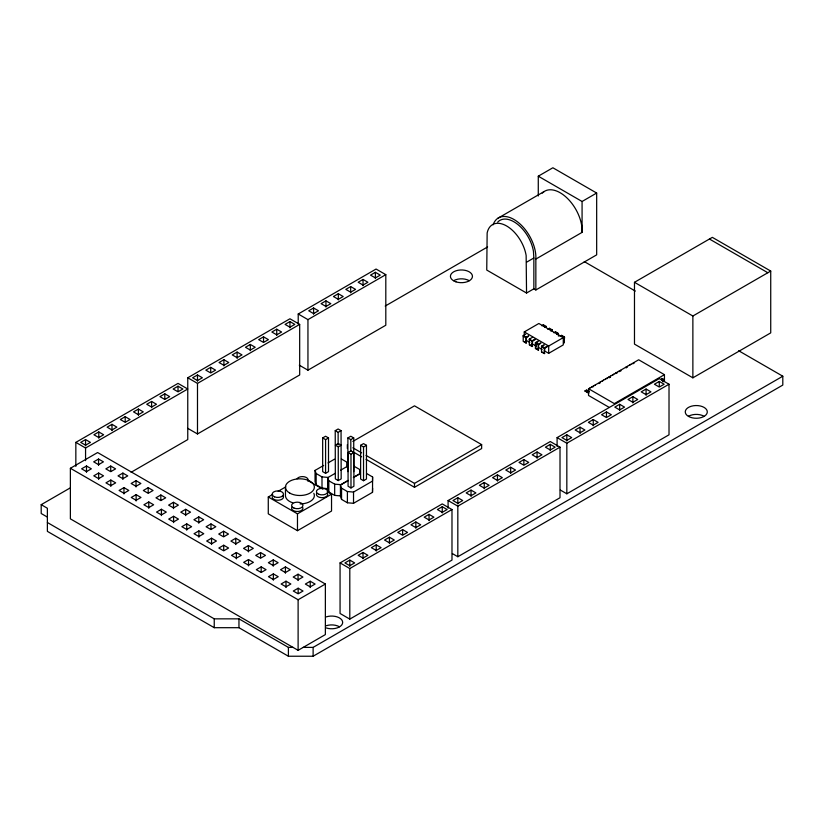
<?xml version="1.0" encoding="UTF-8"?>
<svg xmlns="http://www.w3.org/2000/svg" width="824" height="824" viewBox="0 0 824 824"><rect width="100%" height="100%" fill="white"/><g stroke="black" fill="none" stroke-linecap="round" stroke-linejoin="round"><path stroke-width="1.24" d="M341.363 458.978L347.203 462.346L347.1 466.466L340.683 470.185M354.042 466.229L359.882 469.598L359.779 473.718L353.445 477.374M366.762 473.604L372.603 476.983L372.5 481.103L353.527 492.062L347.398 491.537L341.558 488.158L340.446 485.048L348.006 480.68M340.446 485.048L340.446 496.285L341.558 499.396L347.398 502.774L353.527 503.299L372.5 492.34L372.603 488.22M75.839 442.385L178.025 383.387L187.759 389.01L85.562 448.009L75.839 442.385L75.839 466.405M131.109 472.286L187.759 439.583L187.759 377.773L289.945 318.775L299.678 324.388L299.678 374.961L197.492 433.96L187.759 428.346M298.216 324.11L298.216 313.996L376.074 269.046L385.807 274.66L385.807 325.233L307.949 370.182L299.297 365.187M538.278 195.968L538.278 176.192L552.873 167.766L596.669 193.043L596.669 254.853L535.847 289.976L533.849 288.822L526.546 293.035L486.747 270.056L487.149 232.996A28.181 16.274 60 0 1 506.647 225.992A28.181 16.274 60 0 1 526.145 255.512L526.546 293.035M85.562 439.583L80.7 442.385L85.562 445.197L90.434 442.385L85.562 439.583L85.562 445.825M98.787 431.951L93.915 434.753L98.787 437.565L103.649 434.753L98.787 431.951L98.787 438.193M111.992 424.319L107.12 427.131L111.992 429.943L116.854 427.131L111.992 424.319L111.992 430.571M125.197 416.697L120.335 419.509L125.197 422.321L130.058 419.509L125.197 416.697L125.197 421.692M138.401 409.075L133.54 411.887L138.401 414.688L143.273 411.887L138.401 409.075L138.401 415.317M151.606 401.453L146.744 404.254L151.606 407.066L156.478 404.254L151.606 401.453L151.606 407.695M164.821 393.821L159.949 396.632L164.821 399.444L169.682 396.632L164.821 393.821L164.821 398.816M178.025 386.199L173.153 389.01L178.025 391.822L182.887 389.01L178.025 386.199L178.025 391.194M197.492 374.961L192.62 377.773L197.492 380.585L202.354 377.773L197.492 374.961L197.492 381.203M210.707 367.329L205.835 370.141L210.707 372.953L215.569 370.141L210.707 367.329L210.707 372.324M223.912 359.707L219.04 362.519L223.912 365.32L228.773 362.519L223.912 359.707L223.912 365.949M237.116 352.085L232.255 354.887L237.116 357.698L241.988 354.887L237.116 352.085L237.116 358.327M250.321 344.453L245.459 347.264L250.321 350.076L255.193 347.264L250.321 344.453L250.321 350.694M263.536 336.831L258.664 339.642L263.536 342.454L268.397 339.642L263.536 336.831L263.536 341.826M276.74 329.209L271.868 332.021L276.74 334.822L281.602 332.021L276.74 329.209L276.74 335.45M289.945 321.587L285.073 324.388L289.945 327.2L294.807 324.388L289.945 321.587L289.945 327.828M313.594 307.98L308.732 310.792L313.594 313.604L318.466 310.792L313.594 307.98L313.594 314.232M325.954 300.853L321.092 303.654L325.954 306.466L330.826 303.654L325.954 300.853L325.954 307.094M338.314 293.715L333.452 296.527L338.314 299.328L343.186 296.527L338.314 293.715L338.314 299.957M350.674 286.577L345.812 289.389L350.674 292.19L355.546 289.389L350.674 286.577L350.674 292.819M363.034 279.439L358.172 282.251L363.034 285.063L367.906 282.251L363.034 279.439L363.034 285.681M375.394 272.301L370.532 275.113L375.394 277.925L380.266 275.113L375.394 272.301L375.394 278.543M187.759 377.773L197.492 383.387L299.678 324.388M298.216 313.996L307.949 319.619L385.807 274.66M497.933 218.226L544.17 191.528M70.38 468.279L97.623 452.541L325.367 584.031L325.367 634.593L298.113 650.332L70.38 518.852L70.38 468.279L298.113 599.759L325.367 584.031M86.489 466.003L81.617 468.815L86.489 471.616L91.351 468.815L86.489 466.003L86.489 472.317M98.55 459.04L93.689 461.842L98.55 464.654L103.422 461.842L98.55 459.04L98.55 465.354M47.38 517.091L41.2 513.517L41.2 504.669L70.143 487.963M385.199 306.065L487.612 246.932M98.653 473.028L93.781 475.829L98.653 478.641L103.515 475.829L98.653 473.028L98.653 479.341M110.715 466.054L105.853 468.866L110.715 471.678L115.587 468.866L110.715 466.054L110.715 471.112M538.278 176.192L582.074 201.478L596.669 193.043M110.818 480.052L105.956 482.854L110.818 485.666L115.679 482.854L110.818 480.052L110.818 486.366M122.879 473.079L118.017 475.891L122.879 478.703L127.751 475.891L122.879 473.079L122.879 479.403M123.96 487.633L119.089 490.445L123.96 493.257L128.822 490.445L123.96 487.633L123.96 493.957M136.022 480.67L131.15 483.482L136.022 486.284L140.883 483.482L136.022 480.67L136.022 486.984M526.546 262.217L533.849 257.994L533.447 251.299A28.181 16.274 60 0 0 517.987 224.602A28.181 16.274 60 0 0 497.696 222.099M535.847 289.976L535.847 259.066L582.074 232.378L582.074 201.478M136.125 494.658L131.253 497.469L136.125 500.271L140.986 497.469L136.125 494.658L136.125 500.982M148.186 487.695L143.325 490.496L148.186 493.308L153.048 490.496L148.186 487.695L148.186 492.752M148.773 501.96L143.912 504.772L148.773 507.584L153.635 504.772L148.773 501.96L148.773 508.284M160.835 494.997L155.973 497.809L160.835 500.611L165.706 497.809L160.835 494.997L160.835 500.055M161.422 509.263L156.56 512.075L161.422 514.887L166.293 512.075L161.422 509.263L161.422 515.587M173.493 502.3L168.621 505.112L173.493 507.924L178.355 505.112L173.493 502.3L173.493 508.624M173.586 516.288L168.724 519.099L173.586 521.911L178.458 519.099L173.586 516.288L173.586 522.612M185.657 509.325L180.786 512.137L185.657 514.938L190.519 512.137L185.657 509.325L185.657 515.649M322.668 437.925L325.583 436.236L328.508 437.925L328.508 471.637L325.583 473.316L322.668 471.637L322.668 437.925L325.583 439.604L328.508 437.925M335.224 430.674L338.139 428.985L341.054 430.674L341.177 478.888L338.262 480.567L335.337 478.888L335.224 430.674L338.139 432.353L341.054 430.674M186.729 523.879L181.867 526.68L186.729 529.492L191.601 526.68L186.729 523.879L186.729 530.192M198.79 516.906L193.928 519.717L198.79 522.529L203.662 519.717L198.79 516.906L198.79 523.23M524.26 335.574L524.26 331.928L538.855 323.492L563.276 337.603L563.276 344.906L548.681 353.331L544.242 350.767M526.495 337.51L526.021 343.011L523.209 341.394L523.219 335.605L525.733 334.153M523.693 335.893L523.219 336.161L526.021 337.778L528.586 336.357M541.667 325.748L543.346 324.78L546.199 326.428L545.725 327.252M347.893 471.637L347.893 437.925L350.818 436.236L353.733 437.925L353.733 471.637M542.913 325.635L546.199 326.974M526.021 343.011L526.062 337.253L528.586 335.801M544.52 327.396L546.199 326.428M338.262 446.855L341.177 445.176L338.262 443.487L335.337 445.176L338.262 446.855L338.262 480.567M347.893 437.925L350.818 439.614L353.733 437.925M529.327 339.138L532.603 341.033L532.119 346.533L529.317 344.916L529.327 339.138L532.675 337.201M352.847 441.427L414.493 405.841L481.649 444.61L481.649 448.544L414.493 487.314L366.062 459.349M529.801 339.416L529.327 339.684L532.129 341.311L535.528 339.395M547.775 329.27L549.454 328.302L552.296 329.95L551.822 330.774M198.893 530.903L194.031 533.705L198.893 536.517L203.765 533.705L198.893 530.903L198.893 537.217M210.965 523.93L206.093 526.742L210.965 529.554L215.826 526.742L210.965 523.93L210.965 528.987M549.021 329.157L552.307 330.496M535.528 338.849L532.17 340.776L532.119 346.533M634.48 282.302L712.338 237.353L770.728 271.065L770.728 332.875L692.871 377.825L634.48 344.113L634.48 282.302L692.871 316.014L770.728 271.065M550.628 330.918L552.296 329.95M327.21 491.681L331.536 494.184L331.536 511.034L297.474 530.697L268.274 513.846L268.274 496.985L272.672 494.452M278.162 491.279L285.856 486.84M535.425 342.66L538.711 344.566L538.226 350.066L535.425 348.449L535.425 342.66L538.783 340.724M315.046 470.411L316.159 473.532L321.999 476.9L328.117 477.426L328.117 488.663L321.999 488.138L316.159 484.769L315.046 481.649L315.046 470.411L323.688 465.426M328.003 462.933L334.493 459.184M537.825 341.836L535.425 343.217L538.237 344.834L540.791 343.402M553.883 332.803L555.561 331.835L558.404 333.473L558.414 336.12M348.068 452.551L350.983 450.872L353.908 452.551L353.908 486.263L350.983 487.952L348.068 486.263L348.068 452.551L350.983 454.24L353.908 452.551M360.624 445.3L363.538 443.621L366.464 445.3L366.464 479.022L363.538 480.701L360.624 479.022L360.624 445.3L363.538 446.989L366.464 445.3M540.791 342.856L538.278 344.308L538.226 350.066M556.725 334.441L558.404 333.473M557.93 334.307L558.404 334.029L556.54 332.947M535.425 348.449L538.711 349.788M541.533 346.183L544.819 348.089L544.334 353.589L541.533 351.972L541.533 346.183L544.056 344.731M543.933 345.359L541.533 346.739L544.345 348.356L547.744 346.451M559.99 336.326L561.659 335.358L564.512 337.006L564.038 343.052L564.512 337.552M211.552 538.206L206.68 541.018L211.552 543.819L216.413 541.018L211.552 538.206L211.552 544.52M223.613 531.233L218.741 534.045L223.613 536.857L228.475 534.045L223.613 531.233L223.613 536.29M547.744 345.895L544.386 347.831L544.334 353.589M524.26 331.928L548.681 346.029L563.276 337.603M561.999 338.458L564.512 337.006M541.533 351.972L544.819 353.311M340.796 495.914L334.668 495.389L328.827 492.021L327.715 488.91L327.715 477.673L335.502 473.161M223.716 545.231L218.844 548.032L223.716 550.844L228.578 548.032L223.716 545.231L223.716 550.288M235.777 538.257L230.916 541.069L235.777 543.881L240.639 541.069L235.777 538.257L235.777 544.582M348.181 480.413L340.796 484.677L334.668 484.151L328.827 480.783L327.715 477.673M353.403 477.56L359.892 473.821M268.274 496.985L297.474 513.846L331.536 494.184M236.364 552.533L231.503 555.345L236.364 558.147L241.226 555.345L236.364 552.533L236.364 558.857M248.426 545.57L243.564 548.372L248.426 551.184L253.298 548.372L248.426 545.57L248.426 551.884M248.529 559.558L243.667 562.359L248.529 565.171L253.401 562.359L248.529 559.558L248.529 565.872M260.59 552.585L255.728 555.397L260.59 558.209L265.462 555.397L260.59 552.585L260.59 557.642M261.177 566.861L256.315 569.672L261.177 572.474L266.049 569.672L261.177 566.861L261.177 571.918M273.249 559.898L268.377 562.699L273.249 565.511L278.11 562.699L273.249 559.898L273.249 566.212M366.062 455.414L414.493 483.379L481.649 444.61M588.738 389.505L588.707 393.161L585.081 391.07L586.544 389.989L589.109 391.472M588.49 388.866L638.662 359.779L664.443 374.673L664.443 381.419M585.081 391.07L586.544 390.226L588.357 391.276M588.49 389.103L589.953 388.022M600.171 382.357L598.955 383.603M602.138 381.296L603.57 380.152M608.946 377.361L610.388 376.455M612.356 375.394L613.798 374.251M615.765 373.427L617.197 372.52M619.143 371.397L620.606 370.563M625.983 367.525L627.414 366.628M609.173 377.752L610.615 376.867M273.352 573.885L268.48 576.697L273.352 579.499L278.213 576.697L273.352 573.885L273.352 580.209M285.413 566.922L280.541 569.724L285.413 572.536L290.275 569.724L285.413 566.922L285.413 573.236M286 581.188L281.128 584L286 586.812L290.862 584L286 581.188L286 587.512M298.061 574.225L293.2 577.027L298.061 579.839L302.933 577.027L298.061 574.225L298.061 580.539M664.443 374.673L614.323 403.606L588.532 388.722L588.532 395.458L608.957 407.252M340.065 562.916L442.251 503.917L451.985 509.531L451.985 560.104L349.798 619.102L340.065 613.478L340.065 562.916L349.798 568.529L451.985 509.531M448.091 508.13L448.091 500.539L550.288 441.54L560.011 447.164L560.011 497.737L457.825 556.736L452.417 553.615M557.096 446.464L557.096 437.616L659.282 378.618L669.016 384.231L669.016 434.804L566.83 493.803L560.341 490.053M298.164 588.212L293.303 591.024L298.164 593.826L303.026 591.024L298.164 588.212L298.164 593.27M310.226 581.25L305.364 584.051L310.226 586.863L315.098 584.051L310.226 581.25L310.226 587.564M349.798 560.104L344.937 562.916L349.798 565.717L354.66 562.916L349.798 560.104L349.798 566.346M363.013 552.471L358.152 555.283L363.013 558.095L367.885 555.283L363.013 552.471L363.013 558.713M376.218 544.849L371.356 547.661L376.218 550.463L381.09 547.661L376.218 544.849L376.218 551.091M389.433 537.227L384.561 540.029L389.433 542.841L394.294 540.029L389.433 537.227L389.433 543.469M402.637 529.595L397.765 532.407L402.637 535.219L407.499 532.407L402.637 529.595L402.637 534.591M415.842 521.973L410.97 524.785L415.842 527.597L420.704 524.785L415.842 521.973L415.842 528.215M429.047 514.351L424.185 517.163L429.047 519.965L433.918 517.163L429.047 514.351L429.047 520.593M442.251 506.719L437.389 509.531L442.251 512.343L447.123 509.531L442.251 506.719L442.251 512.971M457.825 497.737L452.963 500.539L457.825 503.351L462.697 500.539L457.825 497.737L457.825 503.979M471.04 490.105L466.178 492.917L471.04 495.718L475.912 492.917L471.04 490.105L471.04 496.347M484.255 482.483L479.383 485.284L484.255 488.096L489.116 485.284L484.255 482.483L484.255 488.725M497.459 474.851L492.587 477.663L497.459 480.474L502.321 477.663L497.459 474.851L497.459 481.092M510.664 467.229L505.792 470.041L510.664 472.852L515.525 470.041L510.664 467.229L510.664 473.47M523.868 459.607L519.007 462.418L523.868 465.22L528.74 462.418L523.868 459.607L523.868 464.602M537.073 451.974L532.211 454.786L537.073 457.598L541.945 454.786L537.073 451.974L537.073 458.226M550.288 444.352L545.416 447.164L550.288 449.976L555.149 447.164L550.288 444.352L550.288 450.594M566.83 434.804L561.958 437.616L566.83 440.418L571.691 437.616L566.83 434.804L566.83 441.046M580.044 427.172L575.183 429.984L580.044 432.796L584.906 429.984L580.044 427.172L580.044 433.414M593.249 419.55L588.388 422.352L593.249 425.163L598.121 422.352L593.249 419.55L593.249 425.792M606.454 411.918L601.592 414.729L606.454 417.541L611.326 414.729L606.454 411.918L606.454 416.913M619.669 404.296L614.797 407.108L619.669 409.919L624.53 407.108L619.669 404.296L619.669 410.537M632.873 396.674L628.001 399.486L632.873 402.287L637.735 399.486L632.873 396.674L632.873 402.915M646.078 389.052L641.216 391.853L646.078 394.665L650.939 391.853L646.078 389.052L646.078 395.293M659.282 381.419L654.421 384.231L659.282 387.043L664.154 384.231L659.282 381.419L659.282 386.415M448.091 500.539L457.825 506.163L560.011 447.164M557.096 437.616L566.83 443.23L669.016 384.231M303.201 647.386L313.12 647.386L782.8 376.218L782.8 385.076L313.12 656.234L288.4 656.234L238.96 627.692L214.24 627.692L47.38 531.356L47.38 508.243L41.2 504.669M47.38 522.509L214.24 618.845L238.96 618.845L288.4 647.386L293.025 647.386M709.443 239.022L767.834 272.734M584.278 261.61L635.325 291.078M738.654 350.736L782.8 376.218M661.394 378.371L663.207 379.421L661.744 380.317L663.207 379.184L663.186 381.728M662.98 379.37L661.744 380.029M626.209 367.916L625.962 367.236M620.832 371.016L620.606 370.326M523.219 335.605L526.062 337.253M600.387 382.769L600.171 382.12M526.474 340.508L529.811 342.434M532.026 343.721L536.465 346.276M538.69 347.563L542.017 349.489M524.62 341.661L526.495 342.733M529.801 344.638L532.603 346.265M593.579 386.755L593.352 386.054M585.081 390.834L588.727 392.914M352.847 447.793L361.654 452.87M352.847 451.717L361.654 456.805M307.743 480.444L322.884 489.188M692.871 316.014L692.871 377.825M662.98 379.318L662.98 381.605M634.253 362.993L632.791 363.827M630.824 364.424L629.361 365.269M627.414 366.392L627.435 366.917M619.143 371.161L619.164 371.696M617.197 372.283L617.217 372.819M615.734 373.128L615.765 373.663M610.388 376.218L610.409 376.753M608.926 377.062L608.946 377.598M606.979 378.185L607 378.721M605.516 379.03L605.537 379.565M595.299 384.932L595.319 385.467M591.9 386.899L591.92 387.435M566.83 443.23L566.83 493.803M561.659 335.358L561.659 335.914M555.561 331.835L555.561 332.381M549.454 328.302L549.454 328.858M548.681 346.029L548.681 353.331M543.346 324.78L543.346 325.336M535.899 342.938L535.899 348.171M533.849 257.994L533.849 288.822M457.825 506.163L457.825 556.736M414.493 483.379L414.493 487.314M372.603 476.983L372.5 492.34M363.538 446.989L363.538 480.701M359.882 469.598L359.882 474.593M353.527 492.062L353.527 503.299M350.983 454.24L350.983 487.952M350.818 439.614L350.818 450.852M349.798 568.529L349.798 619.102M347.398 491.537L347.398 502.774M347.347 444.61L347.347 448.544M347.203 462.346L347.203 467.342M341.558 488.158L341.558 499.396M338.139 432.353L338.139 444.847M334.668 484.151L334.668 495.389M328.827 480.783L328.827 492.021M325.583 439.604L325.583 473.316M321.999 476.9L321.999 488.138M316.159 473.532L316.159 484.769M313.12 647.386L313.12 656.234M307.949 319.619L307.949 370.182M298.113 599.759L298.113 650.332M297.474 513.846L297.474 530.697M288.4 647.386L288.4 656.234M285.454 487.252L285.454 495.677A14.451 8.343 0 0 0 292.819 502.856M238.96 618.845L238.96 627.692M214.24 618.845L214.24 627.692M197.492 383.387L197.492 433.96M85.562 448.009L85.562 460.647M326.149 625.756A11.011 6.355 0 0 1 339.447 626.765M326.149 616.908A11.011 6.355 0 0 1 342.671 622.419A11.011 6.355 0 0 1 326.149 627.919M453.653 280.675A11.011 6.355 0 0 1 469.227 280.675M688.493 416.254A11.011 6.355 0 0 1 704.067 416.254M297.083 478.775A5.675 3.275 0 0 1 304.334 476.787A5.675 3.275 0 0 1 307.764 480.979M302.861 507.646A5.675 3.275 0 0 1 296.815 511.498A5.675 3.275 0 0 1 291.943 507.131M282.951 495.584A5.675 3.275 0 0 1 278.842 500.209A5.675 3.275 0 0 1 272.178 496.718M313.82 493.329A14.451 8.343 0 0 1 300.07 503.928M327.664 493.823A5.675 3.275 0 0 1 321.618 497.675A5.675 3.275 0 0 1 316.746 493.308M542.274 193.115A31.034 17.912 60 0 1 567.509 198.45A31.034 17.912 60 0 1 582.074 232.378M493.092 224.859A31.034 17.912 60 0 1 518.1 222.315A31.034 17.912 60 0 1 535.847 259.066M455.929 281.829A11.011 6.355 0 0 0 472.451 276.318A11.011 6.355 0 0 0 455.929 270.818A11.011 6.355 0 0 0 455.929 281.829M688.493 416.398A11.011 6.355 0 0 0 706.92 413.545A11.011 6.355 0 0 0 693.427 405.758A11.011 6.355 0 0 0 688.493 416.398M294.055 508.12A5.675 3.275 0 0 0 302.933 505.689A5.675 3.275 0 0 0 294.858 502.465A5.675 3.275 0 0 0 294.055 508.12M274.598 496.872A5.675 3.275 0 0 0 283.477 494.441A5.675 3.275 0 0 0 275.401 491.217A5.675 3.275 0 0 0 274.598 496.872M289.801 493.123A14.451 8.343 0 0 0 313.903 489.219A14.451 8.343 0 0 0 296.001 479.125A14.451 8.343 0 0 0 289.801 493.123M318.847 494.297A5.675 3.275 0 0 0 327.736 491.866A5.675 3.275 0 0 0 319.661 488.642A5.675 3.275 0 0 0 318.847 494.297"/></g></svg>
